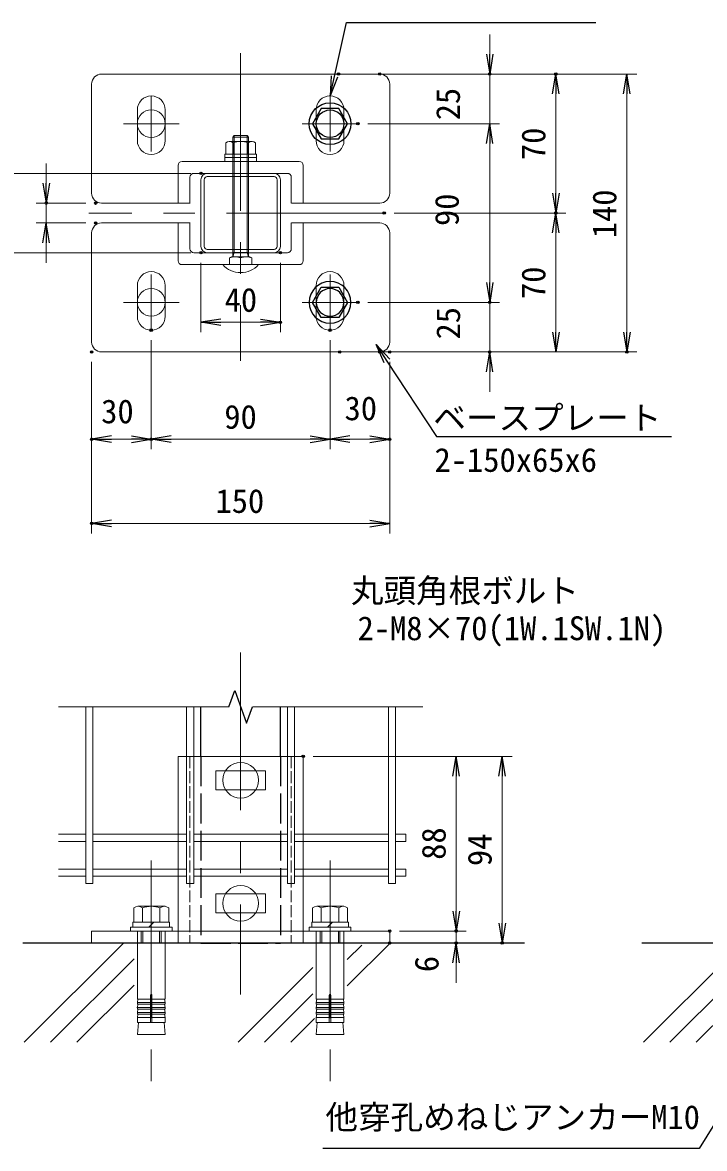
# Model space of a CAD drawing. Units: millimetres, scale not verified, with parts at other scales. Extents: x -4200 to 4200, y -2970 to 2970.
# Drawn here: x 1284 to 2656, y -903 to 1366 of the extents above; entities that cross this region are included whole.
import ezdxf
from ezdxf.enums import TextEntityAlignment as Align

# ---------------------------------------------------------------- set-up
doc = ezdxf.new("R2010")
doc.units = ezdxf.units.MM
doc.header["$LTSCALE"] = 10
doc.header["$PDMODE"] = 32
doc.header["$PDSIZE"] = 5
doc.linetypes.add('DASHED', pattern=[7.5, 6, -1.5])
doc.linetypes.add('USER1', pattern=[50.8, 31.75, -6.35, 6.35, -6.35])
for name, color, linetype, lineweight in [('0-0_D-STR-DIM', 7, 'Continuous', 13), ('0-1_D-STR3', 3, 'Continuous', 13), ('0-2_D-BMK', 2, 'USER1', 13), ('0-3_D-STR1', 1, 'Continuous', 25), ('0-4_D-STR2', 7, 'Continuous', 13), ('0-5_0', 7, 'Continuous', 25), ('0-6_Defpoints', 7, 'Continuous', 25), ('0-7_D-STR-TXT', 7, 'Continuous', 25), ('0-A_D-DCR-HCH', 7, 'Continuous', 13), ('0-B_40', 1, 'Continuous', 5), ('0-C_D-BGD', 7, 'Continuous', 25)]:
    doc.layers.add(name, color=color, linetype=linetype, lineweight=lineweight)
doc.styles.add('ＭＳ ゴシック', font='')
doc.styles.get('ＭＳ ゴシック').set_extended_font_data('MS Gothic')

# ---------------------------------------------------------------- blocks, each defined once
blk = doc.blocks.new('_Open')
at = {"layer": '0-5_0'}
blk.add_line((-10, 1.667), (0, 0), dxfattribs=at)
blk.add_lwpolyline([(-10, -1.667), (0, 0), (-10, 0)], dxfattribs=at)
blk = doc.blocks.new('ベースプレート部品\u3000平面図')
at = {"layer": '0-1_D-STR3'}
for p, q in [((-6588.24, 53459.09), (-7988.24, 53459.09)), ((-8038.24, 53409.09), (-8038.24, 52859.09)), ((-6538.24, 52859.09), (-6538.24, 53409.09)), ((-7808.25, 53124.09), (-7808.25, 53279.08)), ((-7668.25, 53124.09), (-7668.25, 53279.08)), ((-6908.25, 53124.09), (-6908.25, 53279.08)), ((-6768.25, 53124.09), (-6768.25, 53279.08)), ((-7603.25, 52809.09), (-7603.25, 52999.09)), ((-6993.25, 53019.09), (-7583.25, 53019.09)), ((-6973.25, 52999.09), (-6973.25, 52809.09)), ((-7543.25, 52809.09), (-7543.25, 52939.09)), ((-7053.25, 52959.09), (-7523.25, 52959.09)), ((-7033.25, 52809.09), (-7033.25, 52939.09)), ((-7988.24, 52809.09), (-7542.4, 52809.09)), ((-7032.4, 52809.09), (-6588.24, 52809.09))]:
    blk.add_line(p, q, dxfattribs=at)
for centre, radius, start, end in [((-7988.24, 53409.09), 50, 90, 180), ((-6588.24, 53409.09), 50, 0, 90), ((-7738.25, 53279.08), 70, 0, 180), ((-6838.25, 53279.08), 70, 0, 180), ((-7738.25, 53124.09), 70, 180, 0), ((-6838.25, 53124.09), 70, 180, 0), ((-7583.25, 52999.09), 20, 90, 180), ((-6993.25, 52999.09), 20, 0, 90), ((-7523.25, 52939.09), 20, 90, 180), ((-7053.25, 52939.09), 20, 0, 90), ((-7988.24, 52859.09), 50, 180, 270), ((-6588.24, 52859.09), 50, 270, 0)]:
    blk.add_arc(centre, radius, start, end, dxfattribs=at)
blk = doc.blocks.new('BREAK')
at = {"layer": '0-5_0'}
for p, q in [((352.4, 128.3), (0, 256.5)), ((-352.4, -128.3), (352.4, 128.3)), ((0, -256.5), (-352.4, -128.3))]:
    blk.add_line(p, q, dxfattribs=at)
blk = doc.blocks.new('ベースプレート部品\u3000正面図')
at = {"layer": '0-1_D-STR3', "linetype": 'DASHED'}
for p, q in [((8393.49, 24200.71), (8393.49, 23260.71)), ((8903.49, 24200.71), (8903.49, 23260.71)), ((8128.49, 23320.71), (8128.49, 23260.71)), ((8268.49, 23320.71), (8268.49, 23260.71)), ((8333.49, 23320.71), (8333.49, 23260.71)), ((8963.49, 23320.71), (8963.49, 23260.71)), ((9028.49, 23320.71), (9028.49, 23260.71)), ((9168.49, 23320.71), (9168.49, 23260.71))]:
    blk.add_line(p, q, dxfattribs=at)
at = {"layer": '0-1_D-STR3'}
for p, q in [((8963.49, 24200.71), (8963.49, 23320.71)), ((8773.41, 24128.21), (8523.37, 24128.21)), ((8523.37, 24128.21), (8523.37, 24033.21)), ((8773.37, 24128.21), (8773.37, 24033.21)), ((8773.37, 24033.21), (8523.41, 24033.21)), ((8773.41, 23508.21), (8523.37, 23508.21)), ((8523.37, 23508.21), (8523.37, 23413.21)), ((8773.37, 23508.21), (8773.37, 23413.21)), ((8773.37, 23413.21), (8523.41, 23413.21)), ((7898.51, 23320.71), (9398.51, 23320.71)), ((9398.51, 23320.71), (9398.51, 23260.71))]:
    blk.add_line(p, q, dxfattribs=at)
for points in [[(8963.49, 24200.71), (8333.49, 24200.71), (8333.49, 23320.71)], [(7898.51, 23320.71), (7898.51, 23260.71), (9398.51, 23260.71)]]:
    blk.add_lwpolyline(points, dxfattribs=at)
blk = doc.blocks.new('M10-平')
at = {"layer": '0-5_0', "color": 3}
blk.add_lwpolyline([(76.28, -44.04), (76.28, 44.04), (0, 88.08), (-76.28, 44.04), (-76.28, -44.04), (0, -88.08)], close=True, dxfattribs=at)
for radius in [105.01, 69.26]:
    blk.add_circle((0, 0), radius, dxfattribs=at)
blk = doc.blocks.new('MLeader11')
at = {"layer": '0-7_D-STR-TXT'}
blk.add_line((1917.93, 1255.93), (1902.62, 1218.38), dxfattribs=at)
for points in [[(1911.43, 1257.4), (1936.02, 1366.34), (2430.51, 1366.34), (2437.71, 1366.34)], [(1904.93, 1258.87), (1902.62, 1218.38), (1911.43, 1257.4)]]:
    blk.add_lwpolyline(points, dxfattribs=at)
blk = doc.blocks.new('MLeader12')
at = {"layer": '0-7_D-STR-TXT'}
blk.add_line((2011.61, 680.39), (1995.16, 717.46), dxfattribs=at)
for points in [[(2022.74, 687.73), (1995.16, 717.46), (2017.17, 684.06)], [(2017.17, 684.06), (2117.09, 532.48), (2582.91, 532.48), (2590.11, 532.48)]]:
    blk.add_lwpolyline(points, dxfattribs=at)
blk = doc.blocks.new('MLeader13')
at = {"layer": '0-7_D-STR-TXT'}
blk.add_line((2757.88, -709.1), (2784.61, -678.61), dxfattribs=at)
for points in [[(2769.21, -716.12), (2784.61, -678.61), (2763.55, -712.61)], [(2763.55, -712.61), (2645.95, -902.52), (1895.23, -902.52), (1888.03, -902.52)]]:
    blk.add_lwpolyline(points, dxfattribs=at)

msp = doc.modelspace()

# ---------------------------------------------------------------- linework, layer by layer
at = {"layer": '0-0_D-STR-DIM'}
for p, q in [((2223.97, 1302.43), (2223.97, 1342.43)), ((1939.64, 1262.43), (2377.26, 1262.43)), ((2022.64, 1262.43), (2243.97, 1262.43)), ((2022.64, 1262.43), (2520.21, 1262.43)), ((2223.97, 1162.43), (2223.97, 1262.43)), ((2357.26, 1022.43), (2357.26, 1222.43)), ((2500.21, 1222.43), (2500.21, 742.43)), ((1978.64, 1162.43), (2243.97, 1162.43)), ((1978.64, 1162.43), (2243.97, 1162.43)), ((2223.97, 1122.43), (2223.97, 1082.43)), ((2223.97, 1122.43), (2223.97, 842.43)), ((1331.29, 1042.43), (1331.29, 1082.43)), ((1622.64, 1062.43), (1189.75, 1062.43)), ((1410.65, 1002.43), (1311.29, 1002.43)), ((1331.29, 962.43), (1331.29, 1002.43)), ((2031.61, 982.43), (2377.26, 982.43)), ((2031.61, 982.43), (2377.26, 982.43)), ((1410.65, 962.43), (1311.29, 962.43)), ((2357.26, 742.43), (2357.26, 942.43)), ((1331.29, 922.43), (1331.29, 882.43)), ((1622.64, 902.43), (1189.75, 902.43)), ((1642.64, 882.43), (1642.64, 742.24)), ((1802.64, 882.43), (1802.64, 742.24)), ((2223.97, 842.43), (2223.97, 882.43)), ((1978.62, 802.43), (2243.97, 802.43)), ((1978.64, 802.43), (2243.97, 802.43)), ((2223.97, 802.43), (2223.97, 702.43)), ((1682.64, 762.24), (1762.64, 762.24)), ((1542.62, 726.48), (1542.62, 506.66)), ((1542.62, 726.48), (1542.62, 506.66)), ((1902.62, 726.48), (1902.62, 506.66)), ((1902.62, 726.48), (1902.62, 506.66)), ((1422.64, 682.48), (1422.64, 506.66)), ((1422.64, 682.48), (1422.64, 336.95)), ((1942.02, 702.43), (2377.26, 702.43)), ((2022.64, 702.43), (2243.97, 702.43)), ((2022.64, 702.43), (2520.21, 702.43)), ((2022.64, 682.48), (2022.64, 506.66)), ((2022.64, 682.48), (2022.64, 336.95)), ((2223.97, 662.43), (2223.97, 622.43)), ((1502.62, 526.66), (1462.64, 526.66)), ((1862.62, 526.66), (1582.62, 526.66)), ((1942.62, 526.66), (1982.64, 526.66)), ((1982.64, 356.95), (1462.64, 356.95)), ((1868.64, -112.51), (2176.5, -112.51)), ((1868.64, -112.51), (2269.04, -112.51)), ((2156.5, -152.51), (2156.5, -424.51)), ((2249.04, -152.51), (2249.04, -448.51)), ((2156.5, -424.51), (2156.5, -384.51)), ((2042.64, -464.51), (2176.5, -464.51)), ((2042.64, -464.51), (2176.5, -464.51)), ((2156.5, -464.51), (2156.5, -488.51)), ((2042.64, -488.51), (2176.5, -488.51)), ((2042.64, -488.51), (2269.04, -488.51)), ((2156.5, -528.51), (2156.5, -568.51))]:
    msp.add_line(p, q, dxfattribs=at)
at = {"layer": '0-1_D-STR3'}
for p, q in [((1706.62, 1135.23), (1709.82, 1138.43)), ((1706.64, 894.43), (1706.62, 1135.23)), ((1738.62, 1135.23), (1706.62, 1135.23)), ((1735.42, 1138.43), (1709.82, 1138.43)), ((1709.84, 903.23), (1709.82, 1138.43)), ((1735.44, 903.23), (1735.42, 1138.43)), ((1738.62, 1135.23), (1735.42, 1138.43)), ((1738.64, 894.43), (1738.62, 1135.23)), ((1692.64, 1100.83), (1692.64, 1124.03)), ((1699.53, 1126.83), (1745.71, 1126.83)), ((1707.64, 1100.83), (1707.64, 1124.03)), ((1737.64, 1100.83), (1737.64, 1124.03)), ((1752.64, 1100.83), (1752.64, 1124.03)), ((1690.64, 1100.83), (1690.64, 1094.43)), ((1690.64, 1094.43), (1754.64, 1094.43)), ((1692.64, 1100.83), (1752.64, 1100.83)), ((1700.04, 892.03), (1704.2, 894.43)), ((1700.04, 878.43), (1700.04, 892.03)), ((1741.08, 894.43), (1704.2, 894.43)), ((1738.64, 903.23), (1706.64, 903.23)), ((1706.64, 894.43), (1709.84, 903.23)), ((1738.64, 894.43), (1735.44, 903.23)), ((1745.24, 892.03), (1741.08, 894.43)), ((1745.24, 878.43), (1745.24, 892.03)), ((1758.64, 878.43), (1686.64, 878.43)), ((1507.44, -446.51), (1507.44, -417.71)), ((1570.34, -414.51), (1515.84, -414.51)), ((1525.04, -417.71), (1525.04, -446.51)), ((1560.24, -417.71), (1560.24, -446.51)), ((1577.84, -446.51), (1577.84, -417.71)), ((1867.44, -446.51), (1867.44, -417.71)), ((1930.34, -414.51), (1875.84, -414.51)), ((1885.04, -417.71), (1885.04, -446.51)), ((1920.24, -417.71), (1920.24, -446.51)), ((1937.84, -446.51), (1937.84, -417.71)), ((1537.64, -456.51), (1547.64, -446.51)), ((1897.64, -456.51), (1907.64, -446.51)), ((1522.64, -488.51), (1522.64, -464.51)), ((1525.84, -488.51), (1525.84, -464.51)), ((1559.44, -488.51), (1559.44, -464.51)), ((1562.64, -488.51), (1562.64, -464.51)), ((1882.64, -488.51), (1882.64, -464.51)), ((1885.84, -488.51), (1885.84, -464.51)), ((1919.44, -488.51), (1919.44, -464.51)), ((1922.64, -488.51), (1922.64, -464.51)), ((1541.14, -608.51), (1514.64, -608.51)), ((1541.14, -593.34), (1541.14, -648.51)), ((1544.14, -593.34), (1544.14, -648.51)), ((1544.14, -608.51), (1570.64, -608.51)), ((1901.14, -608.51), (1874.64, -608.51)), ((1901.14, -593.34), (1901.14, -648.51)), ((1904.14, -593.34), (1904.14, -648.51)), ((1904.14, -608.51), (1930.64, -608.51)), ((1541.14, -618.51), (1513.81, -618.51)), ((1541.14, -628.51), (1514.64, -628.51)), ((1544.14, -618.51), (1570.64, -618.51)), ((1544.14, -628.51), (1570.64, -628.51)), ((1901.14, -618.51), (1873.81, -618.51)), ((1901.14, -628.51), (1874.64, -628.51)), ((1904.14, -618.51), (1930.64, -618.51)), ((1904.14, -628.51), (1930.64, -628.51)), ((1541.14, -638.51), (1514.64, -638.51)), ((1544.14, -638.51), (1570.64, -638.51)), ((1901.14, -638.51), (1874.64, -638.51)), ((1904.14, -638.51), (1930.64, -638.51))]:
    msp.add_line(p, q, dxfattribs=at)
for points in [[(1690.64, 1100.83), (1754.64, 1100.83), (1754.64, 1094.43)], [(1505.84, -456.51), (1505.84, -446.51), (1579.44, -446.51), (1579.44, -456.51)], [(1865.84, -456.51), (1865.84, -446.51), (1939.44, -446.51), (1939.44, -456.51)], [(1544.14, -601.84), (1570.64, -601.84), (1570.64, -488.51), (1514.64, -488.51), (1514.64, -601.84), (1541.14, -601.84)], [(1904.14, -601.84), (1930.64, -601.84), (1930.64, -488.51), (1874.64, -488.51), (1874.64, -601.84), (1901.14, -601.84)], [(1515.89, -601.84), (1514.64, -608.51), (1514.64, -611.84), (1541.14, -611.84)], [(1515.89, -611.84), (1514.64, -618.51), (1514.64, -621.84), (1541.14, -621.84)], [(1569.39, -601.84), (1570.64, -608.51), (1570.64, -611.84), (1544.14, -611.84)], [(1569.39, -611.84), (1570.64, -618.51), (1570.64, -621.84), (1544.14, -621.84)], [(1875.89, -601.84), (1874.64, -608.51), (1874.64, -611.84), (1901.14, -611.84)], [(1875.89, -611.84), (1874.64, -618.51), (1874.64, -621.84), (1901.14, -621.84)], [(1929.39, -601.84), (1930.64, -608.51), (1930.64, -611.84), (1904.14, -611.84)], [(1929.39, -611.84), (1930.64, -618.51), (1930.64, -621.84), (1904.14, -621.84)], [(1515.89, -621.84), (1514.64, -628.51), (1514.64, -631.84), (1541.14, -631.84)], [(1569.39, -631.84), (1570.64, -638.51), (1570.64, -648.51), (1514.64, -648.51), (1514.64, -638.51), (1515.89, -631.84)], [(1569.39, -621.84), (1570.64, -628.51), (1570.64, -631.84), (1544.14, -631.84)], [(1875.89, -621.84), (1874.64, -628.51), (1874.64, -631.84), (1901.14, -631.84)], [(1929.39, -631.84), (1930.64, -638.51), (1930.64, -648.51), (1874.64, -648.51), (1874.64, -638.51), (1875.89, -631.84)], [(1929.39, -621.84), (1930.64, -628.51), (1930.64, -631.84), (1904.14, -631.84)], [(1568.54, -648.51), (1570.64, -672.51), (1514.64, -672.51), (1516.74, -648.51)], [(1570.64, -648.51), (1543.89, -648.51), (1514.64, -648.51)], [(1928.54, -648.51), (1930.64, -672.51), (1874.64, -672.51), (1876.74, -648.51)], [(1930.64, -648.51), (1903.89, -648.51), (1874.64, -648.51)]]:
    msp.add_lwpolyline(points, dxfattribs=at)
for points in [[(1690.64, 1094.43), (1754.64, 1094.43), (1754.64, 1086.43), (1690.64, 1086.43)], [(1584.64, -456.51), (1584.64, -464.51), (1500.64, -464.51), (1500.64, -456.51)], [(1944.64, -456.51), (1944.64, -464.51), (1860.64, -464.51), (1860.64, -456.51)]]:
    msp.add_lwpolyline(points, close=True, dxfattribs=at)
for centre, radius in [((1542.64, 1162.43), 28), ((1542.64, 802.43), 28), ((1722.64, -160.52), 36), ((1722.65, -408.51), 36)]:
    msp.add_circle(centre, radius, dxfattribs=at)
for centre, radius, start, end in [((1700.14, 1115.45), 11.39, 48.83491, 131.16509), ((1722.64, 1085.25), 41.58, 68.85295, 111.14705), ((1745.14, 1115.44), 11.4, 48.86505, 131.13495), ((1711.34, 866.42), 27.99, 66.18668, 113.81332), ((1733.94, 866.63), 27.8, 66.0128, 113.9872), ((1722.64, 910.93), 48.5, 222.07502, 317.92498), ((1516.24, -428.18), 13.68, 49.96723, 130.03277), ((1542.64, -464.51), 50, 69.39031, 110.60969), ((1569.04, -427.94), 13.5, 49.3117, 130.6883), ((1876.24, -428.18), 13.68, 49.96723, 130.03277), ((1902.64, -464.51), 50, 69.39031, 110.60969), ((1929.04, -427.94), 13.5, 49.3117, 130.6883), ((1542.64, -593.34), 1.5, 0, 180), ((1902.64, -593.34), 1.5, 0, 180)]:
    msp.add_arc(centre, radius, start, end, dxfattribs=at)
at = {"layer": '0-2_D-BMK'}
for p, q in [((1722.64, 1304.65), (1722.64, 684.37)), ((1542.64, 1218.43), (1542.64, 1106.43)), ((1902.64, 1218.43), (1902.64, 1106.43)), ((1486.64, 1162.43), (1598.64, 1162.43)), ((1958.64, 1162.43), (1846.64, 1162.43)), ((2011.61, 982.43), (1417.22, 982.43)), ((1542.64, 746.43), (1542.64, 858.43)), ((1902.64, 746.43), (1902.64, 858.43)), ((1486.64, 802.43), (1598.64, 802.43)), ((1958.64, 802.43), (1846.64, 802.43)), ((1722.64, 96.92), (1722.64, -592.52)), ((1542.64, -322.11), (1542.64, -814.12)), ((1902.64, -322.11), (1902.64, -814.12))]:
    msp.add_line(p, q, dxfattribs=at)
at = {"layer": '0-3_D-STR1'}
for p, q in [((1642.64, -112.51), (1642.64, -12.64)), ((1802.64, -112.51), (1802.64, -12.64))]:
    msp.add_line(p, q, dxfattribs=at)
at = {"layer": '0-3_D-STR1', "linetype": 'DASHED'}
for p, q in [((1642.64, -112.51), (1642.64, -488.51)), ((1802.64, -112.51), (1802.64, -488.51)), ((1642.64, -488.51), (1802.64, -488.51))]:
    msp.add_line(p, q, dxfattribs=at)
at = {"layer": '0-4_D-STR2'}
for p, q in [((1410.82, -12.64), (1410.82, -368.51)), ((1425.22, -12.64), (1425.22, -368.51)), ((1613.9, -12.64), (1613.9, -368.51)), ((1628.3, -12.64), (1628.3, -368.51)), ((1816.98, -12.64), (1816.98, -368.51)), ((1831.38, -12.64), (1831.38, -368.51)), ((2020.05, -12.64), (2020.05, -368.51)), ((2034.45, -12.64), (2034.45, -368.51)), ((1410.82, -269.21), (1355.74, -269.21)), ((1613.9, -269.21), (1425.22, -269.21)), ((1816.98, -269.21), (1628.3, -269.21)), ((2020.05, -269.21), (1831.38, -269.21)), ((2055.25, -269.21), (2034.45, -269.21)), ((2055.25, -269.21), (2055.25, -283.61)), ((1410.82, -283.61), (1355.74, -283.61)), ((1613.9, -283.61), (1425.22, -283.61)), ((1816.98, -283.61), (1628.3, -283.61)), ((2020.05, -283.61), (1831.38, -283.61)), ((2055.25, -283.61), (2034.45, -283.61)), ((1410.82, -339.71), (1355.74, -339.71)), ((1613.9, -339.71), (1425.22, -339.71)), ((1816.98, -339.71), (1628.3, -339.71)), ((2020.05, -339.71), (1831.38, -339.71)), ((2055.25, -339.71), (2034.45, -339.71)), ((2055.25, -339.71), (2055.25, -354.11)), ((1410.82, -354.11), (1355.74, -354.11)), ((1613.9, -354.11), (1425.22, -354.11)), ((1816.98, -354.11), (1628.3, -354.11)), ((2020.05, -354.11), (1831.38, -354.11)), ((2055.25, -354.11), (2034.45, -354.11)), ((1425.22, -368.51), (1410.82, -368.51)), ((1628.3, -368.51), (1613.9, -368.51)), ((1831.38, -368.51), (1816.98, -368.51)), ((2034.45, -368.51), (2020.05, -368.51))]:
    msp.add_line(p, q, dxfattribs=at)
at = {"layer": '0-6_Defpoints'}
for p in [(1919.64, 1262.43), (2002.64, 1262.43), (2223.97, 1262.43), (2357.26, 1262.43), (1958.64, 1162.43), (1642.64, 1062.43), (1331.29, 1002.43), (1430.65, 1002.43), (2011.61, 982.43), (2011.61, 982.43), (2357.26, 982.43), (1430.65, 962.43), (1642.64, 902.43), (1642.64, 902.43), (1802.64, 902.43), (1958.62, 802.43), (1958.64, 802.43), (2223.97, 802.43), (1542.62, 746.48), (1802.64, 762.24), (1902.62, 746.48), (1422.64, 702.48), (1922.02, 702.43), (2002.64, 702.43), (2022.64, 702.48), (2223.97, 702.43), (2500.21, 702.43), (1422.64, 526.66), (1542.62, 526.66), (2022.64, 526.66), (1422.64, 356.95), (1848.64, -112.51), (1848.64, -112.51), (2022.64, -464.51), (2156.5, -464.51), (2022.64, -488.51), (2156.5, -488.51), (2249.04, -488.51)]:
    msp.add_point(p, dxfattribs=at)
at = {"layer": '0-A_D-DCR-HCH'}
for p, q in [((1355.74, -12.64), (1698.7, -12.64)), ((2089.53, -12.64), (1746.58, -12.64)), ((1287.02, -688.51), (1487.02, -488.51)), ((1937.21, -574.72), (2023.42, -488.51)), ((1937.21, -521.69), (1966.31, -492.59)), ((2533.36, -688.51), (2733.36, -488.51)), ((1340.06, -688.51), (1507.99, -520.57)), ((2586.39, -688.51), (2754.33, -520.57)), ((1717.36, -688.51), (1868.01, -537.86)), ((1393.09, -688.51), (1507.99, -573.6)), ((2639.42, -688.51), (2754.33, -573.6)), ((1770.39, -688.51), (1868.01, -590.89)), ((1823.42, -688.51), (1871.27, -640.66))]:
    msp.add_line(p, q, dxfattribs=at)
at = {"layer": '0-B_40'}
for p, q in [((1642.64, 1049.63), (1642.64, 915.23)), ((1649.04, 1049.63), (1649.04, 915.23)), ((1655.44, 1062.43), (1789.84, 1062.43)), ((1655.44, 1056.03), (1789.84, 1056.03)), ((1796.24, 1049.63), (1796.24, 915.23)), ((1802.64, 1049.63), (1802.64, 915.23)), ((1655.44, 908.83), (1789.84, 908.83)), ((1655.44, 902.43), (1789.84, 902.43))]:
    msp.add_line(p, q, dxfattribs=at)
for centre, radius, start, end in [((1655.44, 1049.63), 12.8, 90, 180), ((1655.44, 1049.63), 6.4, 90, 180), ((1789.84, 1049.63), 12.8, 0, 90), ((1789.84, 1049.63), 6.4, 0, 90), ((1655.44, 915.23), 12.8, 180, 270), ((1655.44, 915.23), 6.4, 180, 270), ((1789.84, 915.23), 12.8, 270, 0), ((1789.84, 915.23), 6.4, 270, 0)]:
    msp.add_arc(centre, radius, start, end, dxfattribs=at)
at = {"layer": '0-C_D-BGD'}
for p, q in [((2294.08, -488.51), (1284.16, -488.51)), ((3540.41, -488.51), (2530.5, -488.51))]:
    msp.add_line(p, q, dxfattribs=at)

# ---------------------------------------------------------------- block references
at = {"layer": '0-0_D-STR-DIM', "xscale": 4, "yscale": 4}
for p, rotation in [((2223.97, 1262.43), 270), ((2357.26, 1262.43), 90), ((2500.21, 1262.43), 90), ((2223.97, 1162.43), 90), ((2223.97, 1162.43), 90), ((1331.29, 1002.43), 270), ((2357.26, 982.43), 270), ((2357.26, 982.43), 90), ((1331.29, 962.43), 90), ((2223.97, 802.43), 270), ((2223.97, 802.43), 270), ((1642.64, 762.24), 180), ((2357.26, 702.43), 270), ((2500.21, 702.43), 270), ((2223.97, 702.43), 90), ((1422.64, 526.66), 180), ((1542.62, 526.66), 180), ((1902.62, 526.66), 180), ((1422.64, 356.95), 180), ((2156.5, -112.51), 90), ((2249.04, -112.51), 90), ((2156.5, -464.51), 270), ((2156.5, -464.51), 270), ((2249.04, -488.51), 270), ((2156.5, -488.51), 90)]:
    msp.add_blockref('_Open', p, dxfattribs=dict(at, rotation=rotation))
at = {"layer": '0-0_D-STR-DIM'}
for name, p, xscale, yscale in [('_Open', (1802.64, 762.24), 4, 4), ('_Open', (1542.62, 526.66), 4, 4), ('_Open', (1902.62, 526.66), 4, 4), ('_Open', (2022.64, 526.66), 4, 4), ('_Open', (2022.64, 356.95), 4, 4), ('ベースプレート部品\u3000正面図', (-1736.76, -9792.79), 0.4, 0.4)]:
    msp.add_blockref(name, p, dxfattribs=dict(at, xscale=xscale, yscale=yscale))
at = {"layer": '0-1_D-STR3', "xscale": 0.4, "yscale": 0.4}
msp.add_blockref('ベースプレート部品\u3000平面図', (4637.94, -20121.21), dxfattribs=at)
at = {"layer": '0-1_D-STR3', "yscale": 0.4}
for name, p, xscale, rotation in [('M10-平', (1902.64, 1162.43), 0.4, 30), ('ベースプレート部品\u3000平面図', (4637.94, 22086.06), -0.4, 180), ('M10-平', (1902.64, 802.43), -0.4, 150)]:
    msp.add_blockref(name, p, dxfattribs=dict(at, xscale=xscale, rotation=rotation))
at = {"layer": '0-7_D-STR-TXT'}
for name in ['MLeader11', 'MLeader12', 'MLeader13']:
    msp.add_blockref(name, (0, 0), dxfattribs=at)
at = {"layer": '0-A_D-DCR-HCH', "xscale": 0.09333333, "yscale": 0.09333333, "rotation": 270}
msp.add_blockref('BREAK', (1722.64, -12.64), dxfattribs=at)

# ---------------------------------------------------------------- texts
at = {"layer": '0-0_D-STR-DIM', "style": 'ＭＳ ゴシック'}
for s, p in [('25', (2178.56, 1169.26)), ('70', (2350.52, 1089.18)), ('140', (2493.46, 931.78)), ('90', (2176.23, 956.3)), ('70', (2350.52, 809.18)), ('25', (2178.93, 727.63)), ('88', (2149.76, -320.76)), ('94', (2242.29, -333.51)), ('6', (2135.52, -547.13))]:
    msp.add_text(s, height=48.09, rotation=90, dxfattribs=at).set_placement(p, align=Align.BOTTOM_LEFT)
for s, p in [('40', (1690.39, 768.99)), ('30', (1441.84, 544.33)), ('90', (1689.75, 533.41)), ('30', (1931.77, 550.46)), ('150', (1671.99, 363.7))]:
    msp.add_text(s, height=48.09, dxfattribs=at).set_placement(p, align=Align.BOTTOM_LEFT)
at = {"layer": '0-7_D-STR-TXT', "style": 'ＭＳ ゴシック'}
for s, p in [('ベースプレート', (2110.46, 531.38)), ('2-150x65x6 ', (2112.91, 446.49)), ('丸頭角根ボルト', (1944.63, 183.05)), ('2-M8×70(1W.1SW.1N)', (1957.97, 107.29)), ('他穿孔めねじアンカーM10', (1893.21, -877.73))]:
    msp.add_text(s, height=48.09, dxfattribs=at).set_placement(p, align=Align.BOTTOM_LEFT)

doc.saveas('drawing.dxf')
